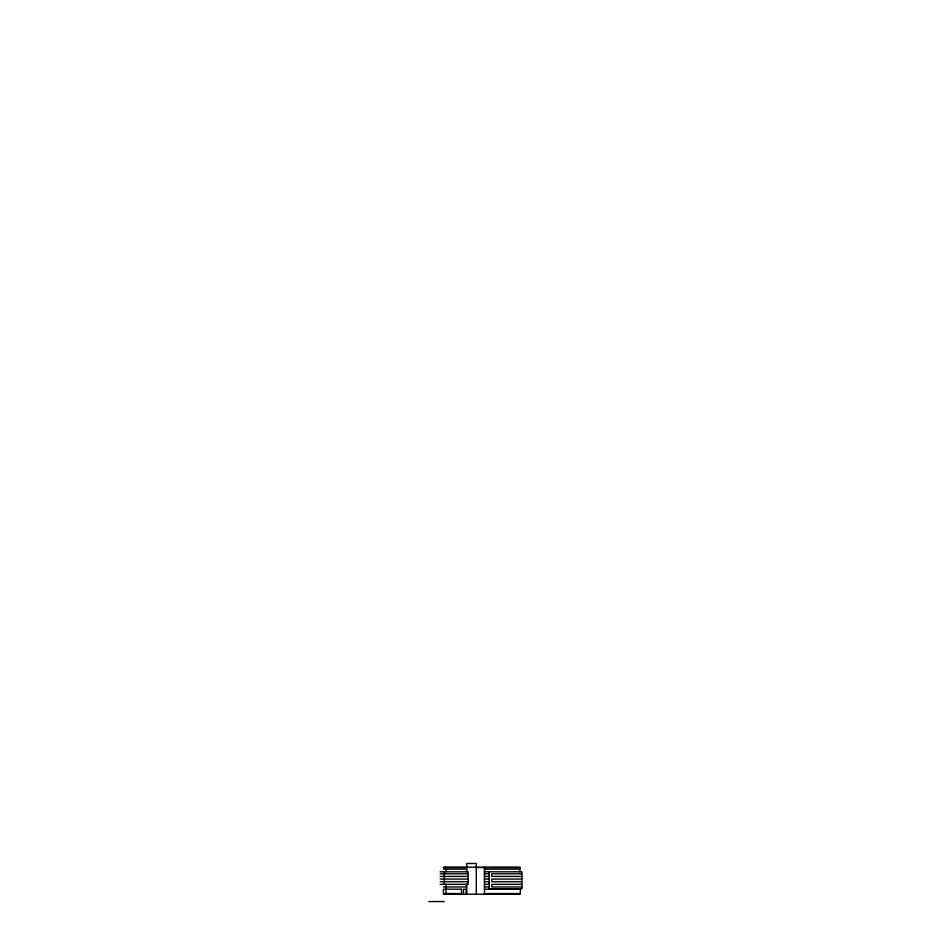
<?xml version="1.0" encoding="UTF-8"?>
<svg xmlns="http://www.w3.org/2000/svg" width="949" height="949" viewBox="0 0 949 949"><rect width="100%" height="100%" fill="white"/><g stroke="black" fill="none" stroke-linecap="round" stroke-linejoin="round"><path stroke-width="1.42" d="M443.385 867.196L519.898 867.196L519.898 871.799M443.385 867.588L466.778 867.588M476.268 867.588L519.898 867.588M443.385 869.165L466.778 869.165M484.441 869.165L519.898 869.165M440.182 871.799L468.059 871.799L468.059 884.326L440.182 884.326M484.441 871.799L521.867 871.799L521.867 888.94L489.186 888.94L489.186 871.799M440.182 873.78L468.059 873.78M484.441 873.78L489.186 873.78M521.867 873.78L491.819 873.78L491.819 876.413L521.867 876.413M440.182 876.413L468.059 876.413M484.441 876.413L489.186 876.413M440.182 879.059L468.059 879.059M484.441 879.059L489.186 879.059M521.867 879.059L491.819 879.059L491.819 881.692L521.867 881.692M440.182 881.692L468.059 881.692M484.441 881.692L489.186 881.692M484.441 884.326L489.186 884.326M521.867 884.326L491.819 884.326L491.819 886.959L521.867 886.959M443.385 886.959L466.113 886.959L466.113 884.326M484.441 886.959L489.186 886.959M484.441 889.201L520.289 889.201M484.441 893.555L520.289 893.555M443.385 894.207L520.289 894.207L520.289 888.94M428.877 901.55L444.179 901.55M484.441 867.196L484.441 894.207M476.268 894.207L476.268 863.495L466.778 863.495L466.778 871.799M466.778 884.326L466.778 894.207M466.113 894.207L466.113 889.201L463.48 889.201L463.48 894.207M446.018 867.196L446.018 871.799M446.018 884.326L446.018 894.207M444.31 871.799L444.334 884.326M461.499 889.201L443.385 889.201L443.385 893.555L461.499 893.555L461.499 889.201"/></g></svg>
